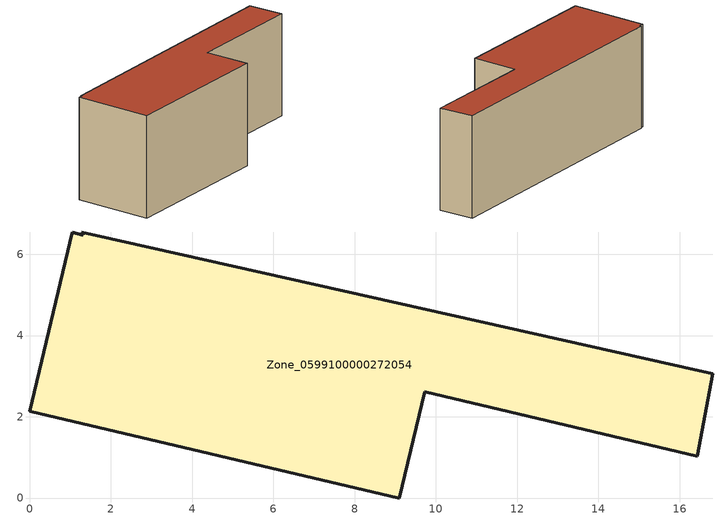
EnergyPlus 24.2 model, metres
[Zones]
Zone_0599100000272054
 floor ground (C_G): 1.29,6.55 16.82,3.06 16.43,1.02 9.72,2.62 9.1,0 0,2.13 1.04,6.54 1.31,6.47 z0
 wall outside (C_F): 1.04,6.54 0,2.13 9.1,0 9.72,2.62 16.43,1.02 16.82,3.06 1.29,6.55 1.31,6.47 1.04,6.54 z0:6
 roof outside (C_R): 1.29,6.55 1.31,6.47 1.04,6.54 0,2.13 9.1,0 9.72,2.62 16.43,1.02 16.82,3.06 z6
[BUILDING]
Pand.0599100000272054: North Axis=0; Terrain=City; Loads Convergence Tolerance Value=0.04; Temperature Convergence Tolerance Value=0.4; Solar Distribution=FullExterior; Maximum Number of Warmup Days=25; Minimum Number of Warmup Days=1
[Site:Location]
Rotterdam.The.Hague.AP_ZH_NLD Design_Conditions: Latitude=51.96; Longitude=4.45; Time Zone=1; Elevation=-4.5
[SITE:GROUNDTEMPERATURE:BUILDINGSURFACE]
18, 18, 18, 18, 18, 18, 18, 18, 18, 18, 18, 18
[MATERIAL] Thermal Absorptance=0.9; Solar Absorptance=0.7; Visible Absorptance=0.7
Name | Roughness | Thickness | Conductivity | Density | Specific Heat
G.TI.1946 | MediumSmooth | 0.15 | 1 | 540 | 1210
F.TI.1946 | Rough | 0.3 | 0.857143 | 1920 | 840
R.TI.1946 | MediumRough | 0.2 | 0.1 | 1500 | 1000
[CONSTRUCTION]
C_G: G.TI.1946
C_F: F.TI.1946
C_R: R.TI.1946
[ZONE]
Zone_0599100000272054: Type=1; Multiplier=1; Ceiling Height=Autocalculate; Volume=Autocalculate; Floor Area=autocalculate; Part of Total Floor Area=Yes
[ZONEINFILTRATION:DESIGNFLOWRATE]
Infil_Zone_0599100000272054: Zone or ZoneList or Space or SpaceList=Zone_0599100000272054; Schedule=AlwaysOn; Design Flow Rate Calculation Method=Flow/Area; Flow Rate per Floor Area=0.003; Constant Term Coefficient=1; Temperature Term Coefficient=0; Velocity Term Coefficient=0; Velocity Squared Term Coefficient=0
[HVACTEMPLATE:ZONE:IDEALLOADSAIRSYSTEM]
Zone_0599100000272054: Maximum Heating Supply Air Temperature=50; Minimum Cooling Supply Air Temperature=13; Maximum Heating Supply Air Humidity Ratio=0.0156; Minimum Cooling Supply Air Humidity Ratio=0.0077; Heating Limit=NoLimit; Cooling Limit=NoLimit; Dehumidification Control Type=ConstantSensibleHeatRatio; Cooling Sensible Heat Ratio=0.7; Dehumidification Setpoint=60; Humidification Control Type=None; Humidification Setpoint=30; Outdoor Air Method=None; Outdoor Air Flow Rate per Person=0.00944; Outdoor Air Flow Rate per Zone Floor Area=0; Outdoor Air Flow Rate per Zone=0; Demand Controlled Ventilation Type=None; Outdoor Air Economizer Type=NoEconomizer; Heat Recovery Type=None; Sensible Heat Recovery Effectiveness=0.7; Latent Heat Recovery Effectiveness=0.65
[ZONECONTROL:THERMOSTAT]
ThermostatControl_Zone_0599100000272054: Zone or ZoneList=Zone_0599100000272054; Control Type Schedule=DualSetpointControlType; Control 1=Thermostat_Zone_0599100000272054; Temperature Difference Between Cutout And Setpoint=0
[THERMOSTATSETPOINT:DUALSETPOINT]
Thermostat_Zone_0599100000272054: Heating Setpoint Temperature Schedule=HeatingSetpoint_Zone_0599100000272054; Cooling Setpoint Temperature Schedule=CoolingSetpoint_Zone_0599100000272054
[SCHEDULE:COMPACT]
HeatingSetpoint_Zone_0599100000272054: Through: 12/31, For: AllDays, Until: 24:00, 21
CoolingSetpoint_Zone_0599100000272054: Through: 12/31, For: AllDays, Until: 24:00, 24
DualSetpointControlType: Through: 12/31, For: AllDays, Until: 24:00, 4
AlwaysOn: Through: 12/31, For: AllDays, Until: 24:00, 1
